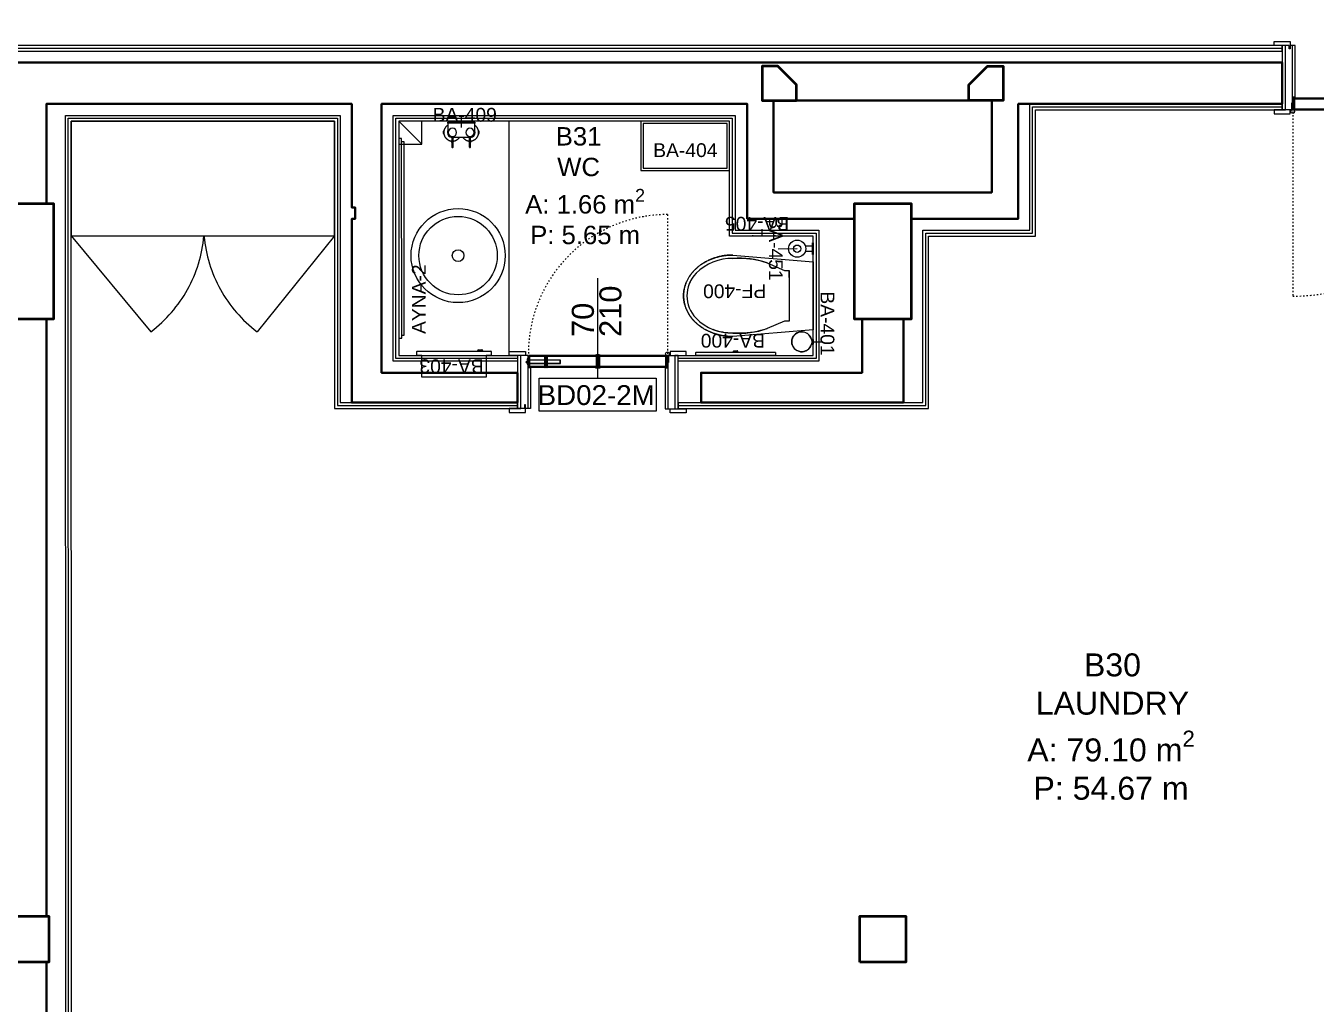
# Model space of a CAD drawing. Header units: centimetres. Extents: x 118932 to 154602, y -32682 to -23521.
# Drawn here: x 127970 to 128532, y -30788 to -30362 of the extents above; entities that cross this region are included whole.
import ezdxf

# ---------------------------------------------------------------- set-up
doc = ezdxf.new("R2010")
doc.units = ezdxf.units.CM
doc.header["$LTSCALE"] = 50
doc.header["$MEASUREMENT"] = 0
for name, pattern in [('ACAD_ISO03W100', [30, 12, -18]), ('Dash', [6.35, 3.175, -3.175]), ('IMPORT-DASHED2 _9_', [95.25, 63.5, -31.75])]:
    doc.linetypes.add(name, pattern=pattern)
for name, color, linetype, lineweight, true_color in [('GEN_00_BL_Yazı', 7, 'Continuous', 0, 0x4f5250), ('GEN_00_BL_Ölçü Dış', 7, 'Continuous', 5, 0x766a5e), ('GEN_01_TA_Kolon', 7, 'Continuous', 35, 0xd05d28), ('GEN_02_TF_Islak Hacim', 7, 'Continuous', 5, 0x007cb0), ('GEN_02_TF_Kapı', 7, 'Continuous', 9, 0x4a3526), ('GEN_02_TF_Mobilya', 7, 'Continuous', 5, 0x745e3d), ('GEN_05_ML_Ahşap', 7, 'Continuous', 9, 0x745e3d), ('GEN_05_ML_Alçıpan_giydirme', 7, 'Continuous', 18, 0x7ebab5), ('GEN_06_GR_İnce', 7, 'Continuous', 13, 0xb0b0a9), ('KALACAK DUVARLAR', 7, 'Continuous', 30, 0x005387)]:
    doc.layers.add(name, color=color, linetype=linetype, lineweight=lineweight, true_color=true_color)
doc.styles.add('ARIAL', font='arial.ttf')
doc.styles.add('arial_1_18', font='arial.ttf', dxfattribs={"height": 0.2})
doc.styles.add('Arial_6', font='arial.ttf', dxfattribs={"height": 59.5325})

# ---------------------------------------------------------------- blocks, each defined once
blk = doc.blocks.new('LEVEL -1_B BLOK_KOLON')
at = {"layer": 'GEN_01_TA_Kolon', "elevation": 0, "flags": 128}
for points in [[(54172.93, 7097.21), (54172.93, 7104.08), (54164.81, 7112.21), (54157.93, 7112.21), (54157.93, 7097.21), (54172.93, 7097.21)], [(54247.89, 7097.21), (54247.89, 7104.08), (54256.02, 7112.21), (54262.89, 7112.21), (54262.89, 7097.21), (54247.89, 7097.21)], [(53849.66, 7002.21), (53849.66, 7052.21), (53824.91, 7052.21), (53824.91, 7002.21), (53849.66, 7002.21), (53849.66, 7052.21), (53824.91, 7052.21), (53824.91, 7002.21)], [(54222.91, 7002.21), (54222.91, 7052.21), (54197.91, 7052.21), (54197.91, 7002.21), (54222.91, 7002.21), (54222.91, 7052.21), (54197.91, 7052.21), (54197.91, 7002.21)], [(53827.41, 6722.21), (53827.41, 6742.21), (53847.41, 6742.21), (53847.41, 6722.21)], [(54200.41, 6722.21), (54200.41, 6742.21), (54220.41, 6742.21), (54220.41, 6722.21)]]:
    blk.add_lwpolyline(points, close=True, dxfattribs=at)
blk = doc.blocks.new('PP_Level-1_Bblok_YeniDuvarlar')
at = {"layer": 'GEN_05_ML_Alçıpan_giydirme', "elevation": 0}
for points in [[(1320.4, 299.73), (1320.4, 302.23), (42.54, 302.23), (42.54, 310.75), (20.04, 310.75), (20.04, 303.25)], [(20.04, 309.5), (41.29, 309.5), (41.29, 300.98), (1320.4, 300.98)], [(20.04, 308.25), (40.04, 308.25), (40.04, 299.73), (1320.4, 299.73)], [(1320.4, 281.72), (1320.4, 294.73)], [(1057.51, 146.72), (1057.51, 144.22), (1166.54, 144.22), (1166.54, 219.25), (1213.02, 219.25), (1213.02, 274.22), (1320.4, 274.22), (1320.4, 276.72)], [(1057.51, 146.72), (1164.04, 146.72), (1164.04, 221.75), (1210.52, 221.75), (1210.52, 276.72), (1320.4, 276.72)], [(1057.51, 145.47), (1165.29, 145.47), (1165.29, 220.5), (1211.77, 220.5), (1211.77, 275.47), (1320.4, 275.47)], [(791.04, -478.13), (790.79, 271.73), (910.4, 271.73), (910.4, 146.72), (987.51, 146.72)], [(792.29, -478.13), (792.04, 270.48), (909.15, 270.48), (909.15, 145.47), (987.51, 145.47)], [(987.51, 164.73), (933.4, 164.73), (933.4, 271.73), (1082.31, 271.73), (1082.31, 221.75), (1118.79, 221.75), (1118.79, 164.73), (1057.51, 164.73)], [(987.51, 165.98), (934.65, 165.98), (934.65, 270.48), (1081.06, 270.48), (1081.06, 220.5), (1117.54, 220.5), (1117.54, 165.98), (1057.51, 165.98)], [(793.54, -478.12), (793.29, 269.23), (907.9, 269.23), (907.9, 144.22), (987.51, 144.22), (987.51, 146.72)], [(1057.51, 164.73), (1057.51, 167.23), (1116.29, 167.23), (1116.29, 219.25), (1079.81, 219.25), (1079.81, 269.23), (935.9, 269.23), (935.9, 167.23), (987.51, 167.23), (987.51, 164.73)]]:
    blk.add_lwpolyline(points, dxfattribs=at)
blk = doc.blocks.new('KALACAK DUVALAR LEVEL -1 B BLOK')
at = {"layer": 'KALACAK DUVARLAR', "flags": 128}
for points in [[(-1308.46, 18), (-442.46, 18), (-440.35, 18), (-436.08, 18), (-436.08, 0), (-442.46, 0), (-550.96, 0), (-550.96, -49.98), (-597.44, -49.98)], [(-622.44, -49.98), (-668.92, -49.98), (-668.92, 0), (-828.08, 0), (-828.08, -117), (-773.08, -117), (-768.97, -117), (-768.97, -130), (-773.08, -130), (-841.08, -130), (-841.08, -50), (-839.58, -50), (-839.58, -45), (-841.08, -45), (-841.08, 0), (-973.94, 0), (-973.94, -43.48)], [(-973.94, -93.48), (-973.94, -353.48)], [(-618.94, -93.48), (-618.94, -117), (-686.86, -117), (-688.97, -117), (-688.97, -130), (-686.86, -130), (-600.94, -130)], [(-600.94, -93.48), (-600.94, -130)], [(-973.94, -373.47), (-973.94, -633.48), (-991.94, -633.48), (-991.94, -373.47)]]:
    blk.add_lwpolyline(points, dxfattribs=at)
at = {"layer": 'KALACAK DUVARLAR'}
blk.add_lwpolyline([(-657.41, 1.51), (-657.41, -38.47), (-562.45, -38.47), (-562.45, 1.51)], close=True, dxfattribs=at)
blk = doc.blocks.new('LEVEL -1_B BLOK_TEFRİŞ')
at = {"layer": 'GEN_02_TF_Mobilya', "linetype": 'IMPORT-DASHED2 _9_'}
for p, q in [((-1838.96, -1253.92, 0), (-1804.26, -1295.59, 0)), ((-1724.36, -1253.92, 0), (-1758.05, -1295.59, 0))]:
    blk.add_line(p, q, dxfattribs=at)
at = {"layer": 'GEN_02_TF_Mobilya', "linetype": 'IMPORT-DASHED2 _9_', "elevation": 0}
blk.add_lwpolyline([(-1838.96, -1253.92), (-1724.36, -1253.92), (-1724.36, -1203.92), (-1838.96, -1203.92)], close=True, dxfattribs=at)
at = {"layer": 'GEN_02_TF_Mobilya', "linetype": 'IMPORT-DASHED2 _9_'}
for centre, start, end in [((-1839.85, -1248.62, 0), 307.1466, 354.8372), ((-1722.47, -1248.62, 0), 185.1628, 232.8534)]:
    blk.add_arc(centre, 58.93, start, end, dxfattribs=at)
blk = doc.blocks.new('02_Niv-1_dwg_A$C0AB8002B-15425198-LEVEL 0  - OVERALL')
at = {"layer": 'GEN_02_TF_Islak Hacim'}
for radius in [240, 200, 30]:
    blk.add_circle((0, 0), radius, dxfattribs=at)
blk = doc.blocks.new('Toilet-Tissue-Dispenser_Bobrick_B-35883 - BA-400 Double Paper Holder-13679418-RESTROOMS _ POOL BAR - PLANS')
at = {"layer": 'GEN_02_TF_Islak Hacim'}
for p, q in [((40839.4, 11299.3), (40839.4, 11312)), ((40839.4, 11312), (41185.5, 11312)), ((41001.8, 11297.7), (40841, 11297.7)), ((41023.2, 11297.7), (41001.8, 11297.7)), ((41019.6, 11291.4), (41005.3, 11291.4)), ((41183.9, 11297.7), (41023.2, 11297.7)), ((41185.5, 11312), (41185.5, 11299.3))]:
    blk.add_line(p, q, dxfattribs=at)
for centre, radius, start, end in [((40841, 11299.3), 1.59, 180, 270), ((41001.8, 11296.8), 0.879, 90, 187.2939), ((41007, 11297.5), 6.14, 187.2939, 247.3604), ((41005.3, 11292.2), 0.8, 204.0212, 270), ((41019.6, 11292.2), 0.8, 270, 335.9788), ((41017.9, 11297.5), 6.14, 292.6396, 352.7061), ((41023.2, 11296.8), 0.879, 352.7061, 90), ((41183.9, 11299.3), 1.59, 270, 0)]:
    blk.add_arc(centre, radius, start, end, dxfattribs=at)
at = {"layer": 'GEN_00_BL_Yazı', "insert": (40884.6, 11216.8), "char_height": 60, "width": 265.421, "attachment_point": 7, "rotation": 359.924, "style": 'Arial_6'}
blk.add_mtext('BA-400', dxfattribs=at)
blk = doc.blocks.new('BA 401 toilet brush holder')
at = {"layer": 'GEN_00_BL_Yazı'}
blk.add_line((-0.01, -4.19), (-0.01, -8.64), dxfattribs=at)
at = {"layer": 'GEN_02_TF_Islak Hacim'}
for p, q in [((-1, -4.23), (-1, -5)), ((-1, -4.23), (-1, -5)), ((-1, -5), (1, -5)), ((1, -5), (-1, -5)), ((1, -5), (1, -4.23)), ((1, -4.23), (1, -5))]:
    blk.add_line(p, q, dxfattribs=at)
blk.add_circle((0, 0), 4.35, dxfattribs=at)
blk.add_arc((0, 0), 4.35, 283.2903, 256.7097, dxfattribs=at)
at = {"layer": 'GEN_00_BL_Yazı', "insert": (21.94, -14.19), "char_height": 6, "width": 26.5421, "attachment_point": 1, "rotation": 180, "style": 'Arial_6'}
blk.add_mtext('BA-401', dxfattribs=at)
blk = doc.blocks.new('BA 403')
at = {"layer": 'GEN_02_TF_Islak Hacim'}
for p, q in [((-11.27, -1.56), (-11.27, 2.06)), ((-11.19, 2.14), (-9.37, 2.14)), ((-9.37, 2.14), (-9.37, 0)), ((-11.91, -3.34), (-11.91, -1.91)), ((-11.27, -3.69), (-11.27, -1.56)), ((-11.27, -30.16), (-11.27, -3.69)), ((-9.37, -28.1), (-9.37, 0)), ((-9.37, -30.24), (-11.19, -30.24)), ((-9.37, -28.1), (-9.37, -30.24))]:
    blk.add_line(p, q, dxfattribs=at)
at = {"layer": 'GEN_02_TF_Islak Hacim', "linetype": 'Dash', "lineweight": 5}
for p, q in [((-9.37, 0), (0, 0)), ((0, 0), (0, -28.1)), ((0, -28.1), (-9.37, -28.1))]:
    blk.add_line(p, q, dxfattribs=at)
at = {"layer": 'GEN_02_TF_Islak Hacim'}
for centre, radius, start, end in [((-11.19, 2.06), 0.0813, 90, 180), ((-11.83, -1.91), 0.08, 114.0212, 180), ((-11.83, -3.34), 0.08, 180, 245.9788), ((-11.29, -2.08), 0.614, 97.2939, 157.3604), ((-11.29, -3.17), 0.614, 202.6396, 262.7061), ((-11.36, -1.56), 0.0879, 0, 97.2939), ((-11.36, -3.69), 0.0879, 262.7061, 0), ((-11.19, -30.16), 0.0813, 180, 270)]:
    blk.add_arc(centre, radius, start, end, dxfattribs=at)
at = {"layer": 'GEN_00_BL_Yazı', "insert": (-1.72, -1.12), "char_height": 6, "width": 26.5421, "attachment_point": 1, "rotation": 270, "style": 'Arial_6'}
blk.add_mtext('BA-403', dxfattribs=at)
blk = doc.blocks.new('BA 405 - BAG DISPANSER')
at = {"layer": 'GEN_02_TF_Islak Hacim'}
blk.add_hatch(color=256, dxfattribs=at).paths.add_polyline_path([(59602.97, -31835.91), (59602.97, -31835.47), (59593.41, -31835.47), (59593.41, -31835.91)])
at = {"layer": 'GEN_00_BL_Yazı'}
blk.add_line((59597.32, -31832.96), (59597.32, -31835.65), dxfattribs=at)
at = {"layer": 'GEN_02_TF_Islak Hacim'}
for p, q in [((59593.41, -31835.91), (59593.41, -31835.47)), ((59602.97, -31835.91), (59593.41, -31835.91)), ((59602.97, -31835.47), (59602.97, -31835.91))]:
    blk.add_line(p, q, dxfattribs=at)
at = {"layer": 'GEN_00_BL_Yazı', "insert": (59609.21, -31833.56), "char_height": 6, "width": 26.5421, "attachment_point": 1, "rotation": 180, "style": 'Arial_6'}
blk.add_mtext('BA-405', dxfattribs=at)
blk = doc.blocks.new('common areas toilet pf400')
at = {"layer": 'GEN_02_TF_Islak Hacim'}
for p, q in [((0, 14.8), (34.95, 17.75)), ((0, 14.8), (34.95, 17.75)), ((0, -14.8), (0, 14.8)), ((12.45, 10.98), (20.12, 14.31)), ((12.45, 10.98), (20.12, 14.31)), ((10.45, 10.98), (12.45, 10.98)), ((10.45, -11.02), (10.45, 10.98)), ((10.45, 10.98), (12.45, 10.98)), ((10.45, -8.02), (10.45, -11.02)), ((12.45, -11.02), (10.45, -11.02)), ((12.45, -11.02), (10.45, -11.02)), ((34.95, -17.75), (0, -14.8)), ((34.95, -17.75), (0, -14.8))]:
    blk.add_line(p, q, dxfattribs=at)
at = {"layer": 'GEN_02_TF_Islak Hacim', "flags": 128}
blk.add_lwpolyline([(20.12, -14.35, 0.102893), (34.95, -16.27, 0.208147), (50.97, -9.8, 0.407287), (50.97, 9.76, 0.208147), (34.95, 16.23, 0.102893), (20.12, 14.31), (21.51, 14.77), (22.93, 15.16), (24.36, 15.5), (25.8, 15.79), (27.25, 16.01), (28.71, 16.18), (30.17, 16.29), (31.64, 16.33), (33.11, 16.33), (34.58, 16.26), (34.95, 16.23, -0.103003), (43.63, 14.66)], format="xyb", dxfattribs=at)
blk.add_lwpolyline([(34.95, -16.27), (33.48, -16.35), (32.01, -16.38), (30.55, -16.34), (29.08, -16.25), (27.62, -16.1), (26.16, -15.89), (24.72, -15.62), (23.29, -15.29), (21.87, -14.91), (20.47, -14.47), (20.12, -14.35), (12.45, -11.02), (10.45, -11.02)], dxfattribs=at)
at = {"layer": 'GEN_02_TF_Islak Hacim'}
blk.add_arc((40.95, -0.02), 14, 330.4944, 345.2869, dxfattribs=at)
blk.add_rational_spline([(34.95, -17.75), (42.82, -17.75), (49.63, -14.5), (53.57, -8.88), (57.5, -3.25), (57.5, 3.25), (53.57, 8.88), (49.63, 14.5), (42.82, 17.75), (34.95, 17.75), (36.56, 17.75), (39.77, 17.45), (44.36, 16.13), (48.47, 13.99), (51.9, 11.16), (54.48, 7.77), (56.09, 3.98), (56.45, 1.33), (56.45, 0), (56.45, -1.33), (56.09, -3.98), (54.48, -7.77), (51.9, -11.16), (48.47, -13.99), (44.36, -16.13), (39.77, -17.45), (36.56, -17.75), (34.95, -17.75)], [1, 0.910683602523, 0.910683602523, 1, 0.910683602523, 0.910683602523, 1, 0.910683602523, 0.910683602523, 1, 1, 1, 1, 1, 1, 1, 1, 1, 1, 1, 1, 1, 1, 1, 1, 1, 1, 1], degree=3, knots=[0, 0, 0, 0, 1.047198, 1.047198, 1.047198, 2.094395, 2.094395, 2.094395, 3.141593, 3.141593, 3.141593, 3.28445, 3.427307, 3.570164, 3.713021, 3.855878, 3.998736, 4.141593, 4.141593, 4.141593, 4.28445, 4.427307, 4.570164, 4.713021, 4.855878, 4.998736, 5.141593, 5.141593, 5.141593, 5.141593], dxfattribs=at)
at = {"layer": 'GEN_00_BL_Yazı', "insert": (20.45, -5.06), "char_height": 6, "width": 13.2711, "attachment_point": 7, "style": 'Arial_6'}
blk.add_mtext('PF-400', dxfattribs=at)
blk = doc.blocks.new('ikili sbn')
at = {"layer": 'GEN_00_BL_Yazı'}
blk.add_line((-5.76, -1.77), (-5.76, 3.38), dxfattribs=at)
at = {"layer": 'GEN_02_TF_Islak Hacim'}
for p, q in [((-11.7, 0.01), (-11.7, -4.02)), ((0, -4.01), (0, 0.01)), ((-13.75, -3.45), (-13.75, -4.45)), ((-13.75, -4.45), (-13.39, -4.45)), ((-13.56, -3.44), (-13.73, -3.44)), ((-13.73, -3.44), (-13.73, -4.44)), ((-13.73, -4.44), (-13.56, -4.44)), ((-13.56, -4.44), (-13.56, -3.44)), ((-13.38, -3.45), (-13.56, -3.45)), ((-13.44, -3.76), (-13.45, -3.91)), ((-13.45, -3.91), (-13.45, -4)), ((-13.45, -4), (-13.45, -4.15)), ((-13.45, -4.15), (-13.44, -4.3)), ((-13.43, -3.62), (-13.44, -3.76)), ((-13.44, -4.3), (-13.42, -4.44)), ((-13.41, -3.47), (-13.43, -3.62)), ((-13.42, -4.44), (-13.4, -4.59)), ((-13.39, -3.32), (-13.41, -3.47)), ((-13.4, -4.59), (-13.38, -4.74)), ((-13.36, -3.17), (-13.39, -3.32)), ((-13.38, -4.74), (-13.34, -4.89)), ((-13.32, -3.03), (-13.36, -3.17)), ((-13.34, -4.89), (-13.3, -5.03)), ((-13.28, -2.88), (-13.32, -3.03)), ((-13.3, -5.03), (-13.26, -5.18)), ((-13.23, -2.74), (-13.28, -2.88)), ((-13.26, -5.18), (-13.21, -5.32)), ((-13.18, -2.6), (-13.23, -2.74)), ((-13.21, -5.32), (-13.15, -5.46)), ((-13.12, -2.46), (-13.18, -2.6)), ((-13.15, -5.46), (-13.09, -5.59)), ((-13.06, -2.33), (-13.12, -2.46)), ((-13.09, -5.59), (-13.03, -5.73)), ((-12.99, -2.19), (-13.06, -2.33)), ((-12.91, -2.06), (-12.99, -2.19)), ((-12.83, -1.94), (-12.91, -2.06)), ((-12.75, -1.81), (-12.83, -1.94)), ((-12.66, -1.69), (-12.75, -1.81)), ((-12.56, -1.58), (-12.66, -1.69)), ((-12.47, -1.46), (-12.56, -1.58)), ((-12.36, -1.35), (-12.47, -1.46)), ((-12.25, -1.25), (-12.36, -1.35)), ((-12.14, -1.15), (-12.25, -1.25)), ((-12.03, -1.05), (-12.14, -1.15)), ((-11.91, -0.96), (-12.03, -1.05)), ((-11.78, -0.88), (-11.91, -0.96)), ((-11.7, -0.82), (-11.78, -0.88)), ((0.1, -0.92), (0, -0.86)), ((0.22, -1.01), (0.1, -0.92)), ((0.33, -1.11), (0.22, -1.01)), ((0.45, -1.2), (0.33, -1.11)), ((0.56, -1.31), (0.45, -1.2)), ((0.66, -1.41), (0.56, -1.31)), ((0.76, -1.52), (0.66, -1.41)), ((0.86, -1.64), (0.76, -1.52)), ((0.95, -1.76), (0.86, -1.64)), ((1.04, -1.88), (0.95, -1.76)), ((1.12, -2), (1.04, -1.88)), ((1.2, -2.13), (1.12, -2)), ((1.27, -2.26), (1.2, -2.13)), ((1.34, -2.4), (1.27, -2.26)), ((1.3, -5.67), (1.37, -5.53)), ((1.4, -2.54), (1.34, -2.4)), ((1.37, -5.53), (1.43, -5.39)), ((1.45, -2.67), (1.4, -2.54)), ((1.43, -5.39), (1.48, -5.25)), ((1.5, -2.82), (1.45, -2.67)), ((1.48, -5.25), (1.53, -5.11)), ((1.55, -2.96), (1.5, -2.82)), ((1.53, -5.11), (1.57, -4.97)), ((1.59, -3.1), (1.55, -2.96)), ((1.57, -4.97), (1.6, -4.82)), ((1.62, -3.25), (1.59, -3.1)), ((1.6, -4.82), (1.63, -4.67)), ((1.65, -3.4), (1.62, -3.25)), ((2, -3.45), (1.62, -3.45)), ((1.63, -4.45), (1.76, -4.45)), ((1.63, -4.67), (1.66, -4.52)), ((1.67, -3.55), (1.65, -3.4)), ((1.66, -4.52), (1.68, -4.38)), ((1.68, -3.7), (1.67, -3.55)), ((1.69, -3.85), (1.68, -3.7)), ((1.68, -4.38), (1.69, -4.23)), ((1.69, -4), (1.69, -3.85)), ((1.69, -4.08), (1.69, -4)), ((1.69, -4.23), (1.69, -4.08)), ((1.76, -3.5), (1.76, -4.5)), ((2, -3.5), (1.76, -3.5)), ((1.76, -4.5), (2, -4.5)), ((2, -3.5), (2, -3.45)), ((2, -4.5), (2, -3.5)), ((-13.03, -5.73), (-12.95, -5.86)), ((-12.95, -5.86), (-12.88, -5.99)), ((-12.88, -5.99), (-12.8, -6.11)), ((-12.8, -6.11), (-12.71, -6.24)), ((-12.71, -6.24), (-12.62, -6.35)), ((-12.62, -6.35), (-12.52, -6.47)), ((-12.52, -6.47), (-12.42, -6.58)), ((-12.42, -6.58), (-12.31, -6.69)), ((-12.31, -6.69), (-12.2, -6.79)), ((-12.2, -6.79), (-12.09, -6.89)), ((-12.09, -6.89), (-11.97, -6.98)), ((-11.97, -6.98), (-11.85, -7.07)), ((-11.85, -7.07), (-11.73, -7.15)), ((-11.73, -7.15), (-11.6, -7.23)), ((-11.6, -7.23), (-11.47, -7.3)), ((-11.47, -7.3), (-11.33, -7.37)), ((-11.33, -7.37), (-11.2, -7.43)), ((-11.2, -7.43), (-11.06, -7.49)), ((-11.06, -7.49), (-10.92, -7.54)), ((-10.92, -7.54), (-10.78, -7.59)), ((-10.78, -7.59), (-10.63, -7.63)), ((-10.63, -7.63), (-10.48, -7.66)), ((-10.48, -7.66), (-10.34, -7.69)), ((-10.34, -7.69), (-10.19, -7.71)), ((-10.26, -7.7), (-10.26, -7.86)), ((-10.01, -7.86), (-10.26, -7.86)), ((-10.26, -7.86), (-10.26, -8.05)), ((-10.26, -8.05), (-10.01, -8.05)), ((-10.19, -7.71), (-10.04, -7.73)), ((-10.04, -7.73), (-10.01, -7.73)), ((-9.41, -6.02), (-2.35, -6.02)), ((-9.41, -7.73), (-9.29, -7.72)), ((-9.26, -7.86), (-9.41, -7.86)), ((-9.41, -8.05), (-9.26, -8.05)), ((-9.29, -7.72), (-9.14, -7.7)), ((-9.26, -7.86), (-9.26, -7.72)), ((-9.26, -8.05), (-9.26, -7.86)), ((-9.14, -7.7), (-8.99, -7.68)), ((-8.99, -7.68), (-8.85, -7.65)), ((-8.85, -7.65), (-8.7, -7.61)), ((-8.7, -7.61), (-8.56, -7.57)), ((-8.56, -7.57), (-8.42, -7.52)), ((-8.42, -7.52), (-8.28, -7.47)), ((-8.28, -7.47), (-8.14, -7.41)), ((-8.14, -7.41), (-8, -7.34)), ((-8, -7.34), (-7.87, -7.27)), ((-7.87, -7.27), (-7.74, -7.19)), ((-7.74, -7.19), (-7.62, -7.11)), ((-7.62, -7.11), (-7.49, -7.03)), ((-7.49, -7.03), (-7.37, -6.94)), ((-7.37, -6.94), (-7.26, -6.84)), ((-7.26, -6.84), (-7.15, -6.74)), ((-7.15, -6.74), (-7.04, -6.64)), ((-7.04, -6.64), (-6.93, -6.53)), ((-6.93, -6.53), (-6.84, -6.42)), ((-6.84, -6.42), (-6.74, -6.3)), ((-6.74, -6.3), (-6.65, -6.18)), ((-6.65, -6.18), (-6.57, -6.06)), ((-6.57, -6.06), (-6.54, -6.02)), ((-5.21, -6.02), (-5.15, -6.11)), ((-5.15, -6.11), (-5.06, -6.24)), ((-5.06, -6.24), (-4.97, -6.35)), ((-4.97, -6.35), (-4.87, -6.47)), ((-4.87, -6.47), (-4.77, -6.58)), ((-4.77, -6.58), (-4.67, -6.69)), ((-4.67, -6.69), (-4.56, -6.79)), ((-4.56, -6.79), (-4.44, -6.89)), ((-4.44, -6.89), (-4.33, -6.98)), ((-4.33, -6.98), (-4.21, -7.07)), ((-4.21, -7.07), (-4.08, -7.15)), ((-4.08, -7.15), (-3.95, -7.23)), ((-3.95, -7.23), (-3.82, -7.3)), ((-3.82, -7.3), (-3.69, -7.37)), ((-3.69, -7.37), (-3.55, -7.43)), ((-3.55, -7.43), (-3.41, -7.49)), ((-3.41, -7.49), (-3.27, -7.54)), ((-3.27, -7.54), (-3.13, -7.59)), ((-3.13, -7.59), (-2.99, -7.63)), ((-2.99, -7.63), (-2.84, -7.66)), ((-2.84, -7.66), (-2.69, -7.69)), ((-2.69, -7.69), (-2.54, -7.71)), ((-2.62, -7.67), (-2.62, -7.84)), ((-2.62, -7.84), (-2.62, -8.05)), ((-2.36, -7.84), (-2.62, -7.84)), ((-2.62, -8.05), (-2.36, -8.05)), ((-2.54, -7.71), (-2.4, -7.73)), ((-2.4, -7.73), (-2.34, -7.73)), ((-1.77, -7.73), (-1.65, -7.72)), ((-1.62, -7.84), (-1.77, -7.84)), ((-1.77, -8.05), (-1.62, -8.05)), ((-1.65, -7.72), (-1.5, -7.7)), ((-1.62, -7.84), (-1.62, -7.69)), ((-1.62, -8.05), (-1.62, -7.84)), ((-1.5, -7.7), (-1.35, -7.68)), ((-1.35, -7.68), (-1.2, -7.65)), ((-1.2, -7.65), (-1.06, -7.61)), ((-1.06, -7.61), (-0.91, -7.57)), ((-0.91, -7.57), (-0.77, -7.52)), ((-0.77, -7.52), (-0.63, -7.47)), ((-0.63, -7.47), (-0.49, -7.41)), ((-0.49, -7.41), (-0.36, -7.34)), ((-0.36, -7.34), (-0.23, -7.27)), ((-0.23, -7.27), (-0.1, -7.19)), ((-0.1, -7.19), (0.03, -7.11)), ((0.03, -7.11), (0.15, -7.03)), ((0.15, -7.03), (0.27, -6.94)), ((0.27, -6.94), (0.39, -6.84)), ((0.39, -6.84), (0.5, -6.74)), ((0.5, -6.74), (0.61, -6.64)), ((0.61, -6.64), (0.71, -6.53)), ((0.71, -6.53), (0.81, -6.42)), ((0.81, -6.42), (0.9, -6.3)), ((0.9, -6.3), (0.99, -6.18)), ((0.99, -6.18), (1.08, -6.06)), ((1.08, -6.06), (1.16, -5.93)), ((1.16, -5.93), (1.23, -5.8)), ((1.23, -5.8), (1.3, -5.67))]:
    blk.add_line(p, q, dxfattribs=at)
blk.add_lwpolyline([(0, 0.01), (-11.7, 0.01), (-11.7, 0.5), (0, 0.5)], close=True, dxfattribs=at)
for points in [[(-10.01, -5.79), (-10.01, -10.23, 1.037151), (-9.41, -10.23), (-9.41, -5.79)], [(-2.36, -5.79), (-2.36, -10.23, 1.037151), (-1.77, -10.23), (-1.77, -5.79)]]:
    blk.add_lwpolyline(points, format="xyb", dxfattribs=at)
for centre, radius, start, end in [((-9.7, -4), 2.2, 156.7633, 180), ((-9.7, -4), 2.2, 180, 261.9501), ((-9.7, -4.02), 2, 180, 261.1452), ((-9.7, -4), 1.82, 0, 180), ((-9.7, -4), 1.82, 180, 0), ((-2.06, -4), 1.82, 0, 180), ((-2.06, -4), 1.82, 180, 0), ((-2, -4.01), 2, 277.1261, 0), ((-2.06, -4), 2.2, 277.8672, 0), ((-2.06, -4), 2.2, 0, 20.0549), ((-9.7, -4), 2.2, 277.5263, 292.0167), ((-2.06, -4), 2.2, 247.9833, 262.1328)]:
    blk.add_arc(centre, radius, start, end, dxfattribs=at)
at = {"layer": 'GEN_00_BL_Yazı', "insert": (-18.33, 0.61), "char_height": 6, "width": 33.1384, "attachment_point": 7, "style": 'Arial_6'}
blk.add_mtext('BA-409', dxfattribs=at)
blk = doc.blocks.new('AYNA-2')
at = {"layer": 'GEN_02_TF_Mobilya'}
blk.add_lwpolyline([(-0.98, 13.73), (-1.01, 100.73), (-2.26, 100.73), (-2.23, 13.73)], close=True, dxfattribs=at)
blk.add_lwpolyline([(-1.01, 99.46), (-0.02, 99.46), (0, 15), (-0.98, 15)], dxfattribs=at)
at = {"layer": 'GEN_00_BL_Yazı', "insert": (9.49, 15.62), "char_height": 6, "width": 33.1384, "attachment_point": 7, "rotation": 90, "style": 'Arial_6'}
blk.add_mtext('AYNA-2', dxfattribs=at)
blk = doc.blocks.new('trash box')
at = {"layer": 'GEN_02_TF_Islak Hacim'}
for points in [[(41832.45, -30150.66), (41793.95, -30150.66), (41793.95, -30172.16), (41832.45, -30172.16)], [(41831.45, -30151.66), (41794.95, -30151.66), (41794.95, -30171.16), (41831.45, -30171.16)]]:
    blk.add_lwpolyline(points, close=True, dxfattribs=at)
at = {"layer": 'GEN_00_BL_Yazı', "insert": (41799.29, -30166.34), "char_height": 6, "width": 33.1384, "attachment_point": 7, "style": 'Arial_6'}
blk.add_mtext('BA-404', dxfattribs=at)
blk = doc.blocks.new('Accessory-Tissue_Holder-KOHLER-Composed-K-73148 - BA-451 SPARE TP-14820996-TYPE GxL')
at = {"layer": 'GEN_00_BL_Yazı'}
blk.add_line((-52678, -5376.6), (-52678.1, -5294), dxfattribs=at)
at = {"layer": 'GEN_02_TF_Islak Hacim'}
blk.add_lwpolyline([(-52653.4, -5226.7), (-52667.2, -5226.7), (-52688.8, -5226.7), (-52702.6, -5226.7, -0.414214), (-52703.4, -5225.8), (-52703.4, -5224.2), (-52652.6, -5224.2), (-52652.6, -5225.8, -0.414214)], format="xyb", close=True, dxfattribs=at)
for points in [[(-52688.8, -5226.7, 0.414214), (-52689.4, -5227.3), (-52689.4, -5258.6)], [(-52666.5, -5258.6), (-52666.5, -5227.3, 0.414214), (-52667.2, -5226.7)]]:
    blk.add_lwpolyline(points, format="xyb", dxfattribs=at)
for radius in [37.3, 15.9]:
    blk.add_circle((-52678, -5294.1), radius, dxfattribs=at)
at = {"layer": 'GEN_00_BL_Yazı', "insert": (-52538.9, -5356.8), "char_height": 60, "width": 265.421, "attachment_point": 3, "style": 'Arial_6'}
blk.add_mtext('BA-451', dxfattribs=at)
blk = doc.blocks.new('LEVEL -1 ISLAK HACİM')
at = {"layer": 'GEN_02_TF_Islak Hacim', "elevation": 0, "flags": 128}
blk.add_lwpolyline([(8103.11, -1942.57), (8055.11, -1942.57), (8055.11, -2044.57), (8103.11, -2044.57)], close=True, dxfattribs=at)
for name, p in [('ikili sbn', (8088.15, -1943.48, 0)), ('trash box', (-33633.44, 28208.08, 0)), ('AYNA-2', (8057.35, -2050.8, 0)), ('BA 405 - BAG DISPANSER', (-51384.18, 29843.36, 0))]:
    blk.add_blockref(name, p)
for name, p, xscale, yscale, zscale, rotation in [('02_Niv-1_dwg_A$C0AB8002B-15425198-LEVEL 0  - OVERALL', (8080.91, -2001.07, 0), 0.08530790398004887, 0.08530790398004887, 0.08530790398004887, 328.1571176887917), ('Accessory-Tissue_Holder-KOHLER-Composed-K-73148 - BA-451 SPARE TP-14820996-TYPE GxL', (8757.91, -7265.86, 0), 0.1, 0.1, 0.1, 270), ('Toilet-Tissue-Dispenser_Bobrick_B-35883 - BA-400 Double Paper Holder-13679418-RESTROOMS _ POOL BAR - PLANS', (12302.96, -913.37, 0), 0.1, 0.1, 0.1, 180)]:
    blk.add_blockref(name, p, dxfattribs=dict(xscale=xscale, yscale=yscale, zscale=zscale, rotation=rotation))
for name, p, rotation in [('common areas toilet pf400', (8235.5, -2018.56, 0), 180), ('BA 401 toilet brush holder', (8230.5, -2038.57, 0), 90), ('BA 403', (8093.16, -2053.94, 0), 270)]:
    blk.add_blockref(name, p, dxfattribs=dict(rotation=rotation))
blk = doc.blocks.new('10X10 YER SÜZGECI')
at = {"layer": 'GEN_02_TF_Islak Hacim'}
blk.add_line((79379.38, -32867.31), (79369.38, -32877.31), dxfattribs=at)
blk.add_lwpolyline([(79369.38, -32877.31), (79379.38, -32877.31), (79379.38, -32867.31), (79369.38, -32867.31)], close=True, dxfattribs=at)
blk = doc.blocks.new('level -1 süzgeçler')
at = {"rotation": 90.03205464016922}
blk.add_blockref('10X10 YER SÜZGECI', (-33803.47, -79850.95), dxfattribs=at)
blk = doc.blocks.new('BD05-3')
at = {"layer": 'GEN_02_TF_Kapı'}
for p, q in [((-165.86, 0.14), (-165.86, -3)), ((-165.56, 0.01), (-165.56, -3)), ((-165.26, 0.01), (-165.26, -3)), ((-165.26, 0), (-86.19, 0)), ((-165.26, -5.2), (-165.26, 0)), ((-164.96, 0.14), (-164.96, -3)), ((-94.32, 0), (-94.32, -5.2, 0)), ((-93.32, 0), (-93.32, -5.2, 0)), ((-86.19, -5.2), (-86.19, 0)), ((-85.7, 0), (-85.7, -5.2, 0)), ((-85.69, 0), (-85.69, -5.2, 0)), ((-84.31, 0), (-84.31, -5.2, 0)), ((-4.8, 0), (-83.81, 0)), ((-83.81, -5.2), (-83.81, 0)), ((-76.68, 0), (-76.68, -5.2, 0)), ((-75.68, 0), (-75.68, -5.2, 0)), ((-5.1, 0.14), (-5.1, -3)), ((-4.8, 0.01), (-4.8, -3)), ((-4.8, -5.2), (-4.8, 0)), ((-4.5, 0.01), (-4.5, -3)), ((-4.5, 0), (-4.5, -28)), ((-4.5, 0), (0, 0)), ((-4.2, 0.14), (-4.2, -3)), ((-165.5, 0), (-170, 0)), ((-165.56, -3), (-165.86, -3)), ((-165.24, -2.6), (-165.56, -2.26)), ((-165.24, -2.6), (-165.56, -2.26)), ((-165.24, -2.6), (-165.56, -3.01)), ((-165.5, 0), (-165.5, -28)), ((-164.3, -5.4), (-165.5, -5.4)), ((-165.26, -0.4), (-86.19, -0.4)), ((-165.26, -2.54), (-165.26, -2.12)), ((-165.26, -2.55), (-165.24, -2.55)), ((-165.26, -2.65), (-165.26, -2.55)), ((-165.26, -2.65), (-165.24, -2.65)), ((-165.26, -3.08), (-165.26, -2.66)), ((-164.96, -3), (-165.26, -3)), ((-165.26, -4.8), (-86.19, -4.8)), ((-165.26, -5.2), (-86.19, -5.2)), ((-165.24, -2.1), (-164.88, -2.1)), ((-165.24, -2.45), (-165.24, -2.55)), ((-165.24, -2.45), (-165.13, -2.45)), ((-165.24, -2.65), (-165.24, -2.55)), ((-165.24, -2.65), (-165.24, -2.75)), ((-165.24, -2.75), (-165.13, -2.75)), ((-164.88, -3.1), (-165.24, -3.1)), ((-165.13, -2.12), (-165.13, -3.08)), ((-165.13, -2.45), (-165.13, -2.75)), ((-164.86, -2.12), (-164.86, -3.08)), ((-164.66, -4.8), (-164.66, -0.4)), ((-164.3, -5.4), (-164.3, -28)), ((-86.79, -4.8), (-86.79, -0.4)), ((-86.59, -2.12), (-86.59, -3.08)), ((-86.21, -2.1), (-86.57, -2.1)), ((-86.57, -2.12), (-86.57, -3.08)), ((-86.21, -2.12), (-86.57, -2.12)), ((-86.57, -3.08), (-86.21, -3.08)), ((-86.57, -3.1), (-86.21, -3.1)), ((-86.32, -2.12), (-86.32, -3.08)), ((-86.21, -2.45), (-86.32, -2.45)), ((-86.32, -2.45), (-86.32, -2.75)), ((-86.21, -2.75), (-86.32, -2.75)), ((-86.21, -2.54), (-86.21, -2.12)), ((-86.21, -2.6), (-85.89, -2.26)), ((-86.21, -2.6), (-85.89, -2.26)), ((-86.21, -2.45), (-86.21, -2.55)), ((-86.21, -2.54), (-86.19, -2.54)), ((-86.19, -2.55), (-86.21, -2.55)), ((-86.21, -2.65), (-86.21, -2.55)), ((-86.21, -2.6), (-85.89, -3.01)), ((-86.21, -2.65), (-86.21, -2.75)), ((-86.19, -2.65), (-86.21, -2.65)), ((-86.21, -3.08), (-86.21, -2.66)), ((-86.21, -2.66), (-86.19, -2.66)), ((-86.19, -2.06), (-86.19, -3.11)), ((-85.19, -2.73), (-86.19, -2.06)), ((-86.19, -2.54), (-86.19, -2.12)), ((-86.19, -2.65), (-86.19, -2.55)), ((-86.19, -3.08), (-86.19, -2.66)), ((-85.19, -2.99), (-86.19, -3.11)), ((-86.19, -3.11), (-86.19, -2.99)), ((-85.69, -1.47), (-85.59, -1.47)), ((-85.59, -3.69), (-85.69, -3.69)), ((-84.41, -5.2), (-85.6, -5.2)), ((-85.59, -1.47), (-85.59, -2.46)), ((-85.59, -3.04), (-85.59, -3.69)), ((-85.19, -2.99), (-85.19, -2.73)), ((-84.81, -2.73), (-83.81, -2.06)), ((-84.81, -2.99), (-84.81, -2.73)), ((-84.81, -2.99), (-83.81, -3.11)), ((-84.41, -1.47), (-84.41, -2.46)), ((-84.31, -1.47), (-84.41, -1.47)), ((-84.41, -3.04), (-84.41, -3.69)), ((-84.41, -3.69), (-84.31, -3.69)), ((-83.79, -2.6), (-84.11, -2.26)), ((-83.79, -2.6), (-84.11, -2.26)), ((-83.79, -2.6), (-84.11, -3.01)), ((-4.8, -0.4), (-83.81, -0.4)), ((-83.81, -2.06), (-83.81, -3.11)), ((-83.81, -2.54), (-83.81, -2.12)), ((-83.79, -2.54), (-83.81, -2.54)), ((-83.81, -2.55), (-83.79, -2.55)), ((-83.81, -2.65), (-83.81, -2.55)), ((-83.81, -2.65), (-83.79, -2.65)), ((-83.81, -3.08), (-83.81, -2.66)), ((-83.79, -2.66), (-83.81, -2.66)), ((-83.81, -3.11), (-83.81, -2.99)), ((-4.8, -4.8), (-83.81, -4.8)), ((-4.8, -5.2), (-83.81, -5.2)), ((-83.79, -2.1), (-83.43, -2.1)), ((-83.79, -2.54), (-83.79, -2.12)), ((-83.79, -2.12), (-83.43, -2.12)), ((-83.79, -2.45), (-83.79, -2.55)), ((-83.79, -2.45), (-83.68, -2.45)), ((-83.79, -2.65), (-83.79, -2.55)), ((-83.79, -2.65), (-83.79, -2.75)), ((-83.79, -3.08), (-83.79, -2.66)), ((-83.79, -2.75), (-83.68, -2.75)), ((-83.43, -3.08), (-83.79, -3.08)), ((-83.43, -3.1), (-83.79, -3.1)), ((-83.68, -2.12), (-83.68, -3.08)), ((-83.68, -2.45), (-83.68, -2.75)), ((-83.43, -2.12), (-83.43, -3.08)), ((-83.41, -2.12), (-83.41, -3.08)), ((-83.21, -4.8), (-83.21, -0.4)), ((-5.7, -5.4), (-5.7, -28)), ((-5.7, -5.4), (-4.5, -5.4)), ((-5.4, -4.8), (-5.4, -0.4)), ((-5.2, -2.12), (-5.2, -3.08)), ((-4.82, -2.1), (-5.18, -2.1)), ((-5.18, -3.1), (-4.82, -3.1)), ((-5.1, -3), (-4.8, -3)), ((-4.93, -2.12), (-4.93, -3.08)), ((-4.82, -2.45), (-4.93, -2.45)), ((-4.93, -2.45), (-4.93, -2.75)), ((-4.82, -2.75), (-4.93, -2.75)), ((-4.82, -2.6), (-4.5, -2.26)), ((-4.82, -2.6), (-4.5, -2.26)), ((-4.82, -2.45), (-4.82, -2.55)), ((-4.8, -2.55), (-4.82, -2.55)), ((-4.82, -2.65), (-4.82, -2.55)), ((-4.82, -2.6), (-4.5, -3.01)), ((-4.82, -2.65), (-4.82, -2.75)), ((-4.8, -2.65), (-4.82, -2.65)), ((-4.8, -2.54), (-4.8, -2.12)), ((-4.8, -2.65), (-4.8, -2.55)), ((-4.8, -3.08), (-4.8, -2.66)), ((-4.5, -3), (-4.2, -3)), ((-166.5, -26.5), (-166.9, -26.5)), ((-166.9, -26.5), (-166.9, -28)), ((-166.5, -28), (-166.5, -26.5)), ((-164.3, -28), (-166.5, -28)), ((-5.7, -28), (-3.5, -28)), ((-3.5, -28), (-3.5, -26.5)), ((-3.5, -26.5), (-3.1, -26.5)), ((-3.1, -26.5), (-3.1, -28)), ((-3.1, -28), (0, -28))]:
    blk.add_line(p, q, dxfattribs=at)
at = {"layer": 'GEN_02_TF_Kapı', "linetype": 'ACAD_ISO03W100', "ltscale": 0.001}
for points in [[(-165.41, 0.8), (-165.41, 81.22, -0.416033), (-85, 0.3)], [(-4.65, 0.8), (-4.65, 81.15, 0.416032), (-85, 0.3)]]:
    blk.add_lwpolyline(points, format="xyb", dxfattribs=at)
at = {"layer": 'GEN_02_TF_Kapı'}
for points in [[(-166.5, 0), (-173.5, 0), (-173.5, 1.75), (-166.5, 1.75)], [(-94.22, 0), (-94.32, 0), (-94.32, -5.2), (-94.22, -5.2)], [(-94.32, 0), (-94.22, 0), (-94.22, -5.2), (-94.32, -5.2)], [(-94.22, -5.2), (-93.42, -5.2), (-93.42, 0), (-94.22, 0)], [(-93.42, 0), (-93.32, 0), (-93.32, -5.2), (-93.42, -5.2)], [(-93.32, 0), (-93.42, 0), (-93.42, -5.2), (-93.32, -5.2)], [(-86, 0), (-84, 0), (-84, 0.2), (-84.4, 0.3), (-85.6, 0.3), (-86, 0.2)], [(-85.6, 0), (-85.7, 0), (-85.7, -5.2), (-85.6, -5.2)], [(-85.59, 0), (-85.69, 0), (-85.69, -5.2), (-85.59, -5.2)], [(-85.6, -5.2), (-84.4, -5.2), (-84.4, 0), (-85.6, 0)], [(-84.41, 0), (-84.31, 0), (-84.31, -5.2), (-84.41, -5.2)], [(-76.58, 0), (-76.68, 0), (-76.68, -5.2), (-76.58, -5.2)], [(-76.68, 0), (-76.58, 0), (-76.58, -5.2), (-76.68, -5.2)], [(-75.78, -5.2), (-76.58, -5.2), (-76.58, 0), (-75.78, 0)], [(-75.78, 0), (-75.68, 0), (-75.68, -5.2), (-75.78, -5.2)], [(-75.68, 0), (-75.78, 0), (-75.78, -5.2), (-75.68, -5.2)], [(-3.5, 0), (3.5, 0), (3.5, 1.75), (-3.5, 1.75)], [(0, 0), (-1.5, 0), (-1.5, -28), (0, -28)], [(-168.5, 0), (-170, 0), (-170, -28), (-168.5, -28)], [(-95.14, -1.95), (-86.29, -1.95), (-86.29, -3.47), (-95.14, -3.47)], [(-95.04, -2.05), (-86.39, -2.05), (-86.39, -3.37), (-95.04, -3.37)], [(-86.19, -3.47), (-86.39, -3.47), (-86.39, -1.55), (-86.19, -1.55)], [(-86.01, -5.4), (-84.01, -5.4), (-84.01, -5.2), (-86.01, -5.2)], [(-85.69, -3.69), (-85.89, -3.69), (-85.89, -1.47), (-85.69, -1.47)], [(-84.31, -3.69), (-84.11, -3.69), (-84.11, -1.47), (-84.31, -1.47)], [(-83.81, -3.47), (-83.61, -3.47), (-83.61, -1.55), (-83.81, -1.55)], [(-74.86, -1.95), (-83.71, -1.95), (-83.71, -3.47), (-74.86, -3.47)], [(-74.96, -2.05), (-83.61, -2.05), (-83.61, -3.37), (-74.96, -3.37)]]:
    blk.add_lwpolyline(points, close=True, dxfattribs=at)
for points in [[(-165.26, -2.54), (-165.24, -2.54), (-165.24, -2.12), (-164.88, -2.12), (-164.88, -3.08), (-165.24, -3.08), (-165.24, -2.66), (-165.26, -2.66)], [(-4.8, -2.54), (-4.82, -2.54), (-4.82, -2.12), (-5.18, -2.12), (-5.18, -3.08), (-4.82, -3.08), (-4.82, -2.66), (-4.8, -2.66)], [(-166.9, -28), (-173.5, -28), (-173.5, -29.75), (-166.5, -29.75), (-166.5, -28)], [(-3.1, -28), (3.5, -28), (3.5, -29.75), (-3.5, -29.75), (-3.5, -28)]]:
    blk.add_lwpolyline(points, dxfattribs=at)
for centre in [(-165.41, 0.8), (-4.65, 0.8)]:
    blk.add_circle(centre, 0.8, dxfattribs=at)
for centre, start, end in [((-165.24, -2.12), 91.5433, 178.4567), ((-165.24, -3.08), 181.5433, 268.4567), ((-164.88, -2.12), 1.5433, 88.4567), ((-164.88, -3.08), 271.5433, 358.4567), ((-86.57, -2.12), 91.5433, 178.4567), ((-86.57, -3.08), 181.5433, 268.4567), ((-86.21, -2.12), 1.5433, 88.4567), ((-86.21, -3.08), 271.5433, 358.4567), ((-83.79, -2.12), 91.5433, 178.4567), ((-83.79, -3.08), 181.5433, 268.4567), ((-83.43, -2.12), 1.5433, 88.4567), ((-83.43, -3.08), 271.5433, 358.4567), ((-5.18, -2.12), 91.5433, 178.4567), ((-5.18, -3.08), 181.5433, 268.4567), ((-4.82, -2.12), 1.5433, 88.4567), ((-4.82, -3.08), 271.5433, 358.4567)]:
    blk.add_arc(centre, 0.0206, start, end, dxfattribs=at)
at = {"layer": 'GEN_05_ML_Ahşap'}
blk.add_lwpolyline([(-85, -9.77), (-85, 33.79)], dxfattribs=at)
blk.add_lwpolyline([(-114.69, -29.77), (-55.31, -29.77), (-55.31, -9.77), (-114.69, -9.77)], close=True, dxfattribs=at)
at = {"layer": 'GEN_00_BL_Yazı', "char_height": 12, "attachment_point": 7, "rotation": 90, "style": 'arial_1_18'}
for s, insert in [('\\A1;170', (-86.95, 8.27)), ('\\A1;210', (-71.2, 6.68))]:
    blk.add_mtext_dynamic_manual_height_columns(s, width=3542.6897, gutter_width=1875, heights=[387.79], dxfattribs=dict(at, insert=insert))
at = {"layer": 'GEN_00_BL_Yazı', "insert": (-112.21, -26.22), "char_height": 12, "attachment_point": 7, "style": 'arial_1_18'}
blk.add_mtext_dynamic_manual_height_columns('\\A1;BD05-3', width=3542.6897, gutter_width=1875, heights=[387.79], dxfattribs=at)
blk = doc.blocks.new('BD02-2M')
at = {"layer": 'GEN_02_TF_Kapı'}
for p, q in [((-65.5, 0), (-70, 0)), ((-65.5, 0), (-65.5, -23)), ((-4.8, 0), (-65.2, 0)), ((-65.2, -5.2), (-65.2, 0)), ((-58.07, 0), (-58.07, -5.2, 0)), ((-57.07, 0), (-57.07, -5.2, 0)), ((-35.7, 0), (-35.7, -5.2, 0)), ((-34.31, 0), (-34.31, -5.2, 0)), ((-5.1, 0.14), (-5.1, -3)), ((-4.8, 0.01), (-4.8, -3)), ((-4.8, -5.2), (-4.8, 0)), ((-4.5, 0.01), (-4.5, -3)), ((-4.5, 0), (-4.5, -23.21)), ((-4.5, 0), (0, 0)), ((-4.2, 0.14), (-4.2, -3)), ((-66.2, -2.73), (-65.2, -2.06)), ((-66.2, -2.99), (-66.2, -2.73)), ((-66.2, -2.99), (-65.2, -3.11)), ((-65.8, -1.47), (-65.8, -2.46)), ((-65.7, -1.47), (-65.8, -1.47)), ((-65.8, -3.04), (-65.8, -3.69)), ((-65.8, -3.69), (-65.7, -3.69)), ((-65.18, -2.6), (-65.5, -2.26)), ((-65.18, -2.6), (-65.5, -2.26)), ((-65.18, -2.6), (-65.5, -3.01)), ((-64.3, -5.4), (-65.5, -5.4)), ((-4.8, -0.4), (-65.2, -0.4)), ((-65.2, -2.06), (-65.2, -3.11)), ((-65.2, -2.54), (-65.2, -2.12)), ((-65.18, -2.54), (-65.2, -2.54)), ((-65.2, -2.55), (-65.18, -2.55)), ((-65.2, -2.65), (-65.2, -2.55)), ((-65.2, -2.65), (-65.18, -2.65)), ((-65.2, -3.08), (-65.2, -2.66)), ((-65.18, -2.66), (-65.2, -2.66)), ((-65.2, -3.11), (-65.2, -2.99)), ((-4.8, -4.8), (-65.2, -4.8)), ((-4.8, -5.2), (-65.2, -5.2)), ((-65.18, -2.1), (-64.82, -2.1)), ((-65.18, -2.54), (-65.18, -2.12)), ((-65.18, -2.12), (-64.82, -2.12)), ((-65.18, -2.45), (-65.18, -2.55)), ((-65.18, -2.45), (-65.07, -2.45)), ((-65.18, -2.65), (-65.18, -2.55)), ((-65.18, -2.65), (-65.18, -2.75)), ((-65.18, -3.08), (-65.18, -2.66)), ((-65.18, -2.75), (-65.07, -2.75)), ((-64.82, -3.08), (-65.18, -3.08)), ((-64.82, -3.1), (-65.18, -3.1)), ((-65.07, -2.12), (-65.07, -3.08)), ((-65.07, -2.45), (-65.07, -2.75)), ((-64.82, -2.12), (-64.82, -3.08)), ((-64.8, -2.12), (-64.8, -3.08)), ((-64.6, -4.8), (-64.6, -0.4)), ((-64.3, -5.4), (-64.3, -23)), ((-34.41, -5.2), (-35.6, -5.2)), ((-5.7, -5.4), (-5.7, -23.21)), ((-5.7, -5.4), (-4.5, -5.4)), ((-5.4, -4.8), (-5.4, -0.4)), ((-5.2, -2.12), (-5.2, -3.08)), ((-4.82, -2.1), (-5.18, -2.1)), ((-5.18, -3.1), (-4.82, -3.1)), ((-5.1, -3), (-4.8, -3)), ((-4.93, -2.12), (-4.93, -3.08)), ((-4.82, -2.45), (-4.93, -2.45)), ((-4.93, -2.45), (-4.93, -2.75)), ((-4.82, -2.75), (-4.93, -2.75)), ((-4.82, -2.6), (-4.5, -2.26)), ((-4.82, -2.6), (-4.5, -2.26)), ((-4.82, -2.45), (-4.82, -2.55)), ((-4.8, -2.55), (-4.82, -2.55)), ((-4.82, -2.65), (-4.82, -2.55)), ((-4.82, -2.6), (-4.5, -3.01)), ((-4.82, -2.65), (-4.82, -2.75)), ((-4.8, -2.65), (-4.82, -2.65)), ((-4.8, -2.54), (-4.8, -2.12)), ((-4.8, -2.65), (-4.8, -2.55)), ((-4.8, -3.08), (-4.8, -2.66)), ((-4.5, -3), (-4.2, -3)), ((-66.5, -21.5), (-66.9, -21.5)), ((-66.9, -21.5), (-66.9, -23)), ((-66.5, -23), (-66.5, -21.5)), ((-64.3, -23), (-66.5, -23)), ((-5.7, -23.21), (-3.5, -23.21)), ((-3.5, -23.21), (-3.5, -23.21)), ((-3.5, -23.21), (-3.1, -23.21)), ((-3.1, -23.21), (0, -23.21)), ((-3.1, -23.21), (-3.1, -23.21))]:
    blk.add_line(p, q, dxfattribs=at)
at = {"layer": 'GEN_02_TF_Kapı', "linetype": 'ACAD_ISO03W100', "ltscale": 0.001}
blk.add_lwpolyline([(-65.2, 0, -0.418088), (-4.65, 61.36), (-4.65, 0.8)], format="xyb", dxfattribs=at)
at = {"layer": 'GEN_02_TF_Kapı'}
for points in [[(-66.5, 0), (-73.5, 0), (-73.5, 1.75), (-66.5, 1.75)], [(-68.5, 0), (-70, 0), (-70, -23), (-68.5, -23)], [(-57.97, 0), (-58.07, 0), (-58.07, -5.2), (-57.97, -5.2)], [(-58.07, 0), (-57.97, 0), (-57.97, -5.2), (-58.07, -5.2)], [(-57.17, -5.2), (-57.97, -5.2), (-57.97, 0), (-57.17, 0)], [(-57.17, 0), (-57.07, 0), (-57.07, -5.2), (-57.17, -5.2)], [(-57.07, 0), (-57.17, 0), (-57.17, -5.2), (-57.07, -5.2)], [(-36, 0), (-34, 0), (-34, 0.2), (-34.4, 0.3), (-35.6, 0.3), (-36, 0.2)], [(-35.6, 0), (-35.7, 0), (-35.7, -5.2), (-35.6, -5.2)], [(-35.6, -5.2), (-34.4, -5.2), (-34.4, 0), (-35.6, 0)], [(-34.41, 0), (-34.31, 0), (-34.31, -5.2), (-34.41, -5.2)], [(-3.5, 0), (3.5, 0), (3.5, 1.75), (-3.5, 1.75)], [(0, 0), (-1.5, 0), (-1.5, -23.21), (0, -23.21)], [(-65.7, -3.69), (-65.5, -3.69), (-65.5, -1.47), (-65.7, -1.47)], [(-65.2, -3.47), (-65, -3.47), (-65, -1.55), (-65.2, -1.55)], [(-51.25, -1.95), (-65.1, -1.95), (-65.1, -3.47), (-51.25, -3.47)], [(-51.35, -2.05), (-65, -2.05), (-65, -3.37), (-51.35, -3.37)], [(-36.01, -5.4), (-34.01, -5.4), (-34.01, -5.2), (-36.01, -5.2)]]:
    blk.add_lwpolyline(points, close=True, dxfattribs=at)
for points in [[(-4.8, -2.54), (-4.82, -2.54), (-4.82, -2.12), (-5.18, -2.12), (-5.18, -3.08), (-4.82, -3.08), (-4.82, -2.66), (-4.8, -2.66)], [(-66.9, -23), (-73.5, -23), (-73.5, -24.75), (-66.5, -24.75), (-66.5, -23)], [(-3.1, -23.21), (3.5, -23.21), (3.5, -24.96), (-3.5, -24.96), (-3.5, -23.21)]]:
    blk.add_lwpolyline(points, dxfattribs=at)
blk.add_circle((-4.65, 0.8), 0.8, dxfattribs=at)
for centre, start, end in [((-65.18, -2.12), 91.5433, 178.4567), ((-65.18, -3.08), 181.5433, 268.4567), ((-64.82, -2.12), 1.5433, 88.4567), ((-64.82, -3.08), 271.5433, 358.4567), ((-5.18, -2.12), 91.5433, 178.4567), ((-5.18, -3.08), 181.5433, 268.4567), ((-4.82, -2.12), 1.5433, 88.4567), ((-4.82, -3.08), 271.5433, 358.4567)]:
    blk.add_arc(centre, 0.0206, start, end, dxfattribs=at)
at = {"layer": 'GEN_05_ML_Ahşap'}
blk.add_lwpolyline([(-35, -9.81), (-35, 33.75)], dxfattribs=at)
blk.add_lwpolyline([(-9.51, -24.21), (-60.49, -24.21), (-60.49, -9.81), (-9.51, -9.81)], close=True, dxfattribs=at)
at = {"layer": 'GEN_00_BL_Yazı', "char_height": 9.6, "attachment_point": 7, "rotation": 90, "style": 'arial_1_18'}
for s, insert in [('\\A1;210', (-24.56, 8.09)), ('\\A1;70', (-36.56, 8.07))]:
    blk.add_mtext_dynamic_manual_height_columns(s, width=2834.1518, gutter_width=1500, heights=[310.23], dxfattribs=dict(at, insert=insert))
at = {"layer": 'GEN_00_BL_Yazı', "insert": (-10.21, -21.66), "char_height": 8.64, "attachment_point": 9, "style": 'arial_1_18'}
blk.add_mtext_dynamic_manual_height_columns('\\A1;BD02-2M', width=2550.7366, gutter_width=1350, heights=[279.21], dxfattribs=at)
blk = doc.blocks.new('LEVEL -1 KAPILAR')
at = {"color": 5, "rotation": 180}
blk.add_blockref('BD05-3', (699.65, -1909.63, 0), dxfattribs=at)
at = {"color": 5}
blk.add_blockref('BD02-2M', (436.76, -2016.62, 0), dxfattribs=at)
blk = doc.blocks.new('tefrıslı mahal level -1 b blok')
at = {"layer": 'GEN_00_BL_Yazı', "attachment_point": 2, "style": 'ARIAL'}
for s, insert, char_height in [('B31\\PWC', (29.12, -593.5), 8), ('\\A1;\\pxqc;\\PA: 1.66 m{\\H0.7x;\\S2^ ;}\\PP: 5.65 m', (31.96, -607.05), 8), ('B30\\PLAUNDRY', (261.5, -822.56), 10), ('\\A1;\\pxqc;\\PA: 79.10 m{\\H0.7x;\\S2^ ;}\\PP: 54.67 m', (260.9, -839.51, 0), 10)]:
    blk.add_mtext(s, dxfattribs=dict(at, insert=insert, char_height=char_height))

msp = doc.modelspace()

# ---------------------------------------------------------------- block references
for name, p in [('LEVEL -1_B BLOK_KOLON', (74132.92, -37491.52)), ('KALACAK DUVALAR LEVEL -1 B BLOK', (128953.26, -30395.83, 0)), ('PP_Level-1_Bblok_YeniDuvarlar', (127196.78, -30672.55, 0))]:
    msp.add_blockref(name, p)

# ---------------------------------------------------------------- next in the draw order: block references
at = {"color": 1, "lineweight": 30}
msp.add_blockref('LEVEL -1_B BLOK_TEFRİŞ', (129829.04, -29199.35, 0), dxfattribs=at)

# ---------------------------------------------------------------- next in the draw order: block references
at = {"color": 1}
msp.add_blockref('LEVEL -1 ISLAK HACİM', (120077.58, -28460.75, 0), dxfattribs=at)

# ---------------------------------------------------------------- next in the draw order: block references
msp.add_blockref('level -1 süzgeçler', (129113.25, -29950.13, 0))
at = {"layer": 'GEN_00_BL_Ölçü Dış'}
msp.add_blockref('tefrıslı mahal level -1 b blok', (128181.82, -29812.4), dxfattribs=at)
at = {"layer": 'GEN_06_GR_İnce'}
msp.add_blockref('LEVEL -1 KAPILAR', (127817.53, -28488.7), dxfattribs=at)

doc.saveas('drawing.dxf')
